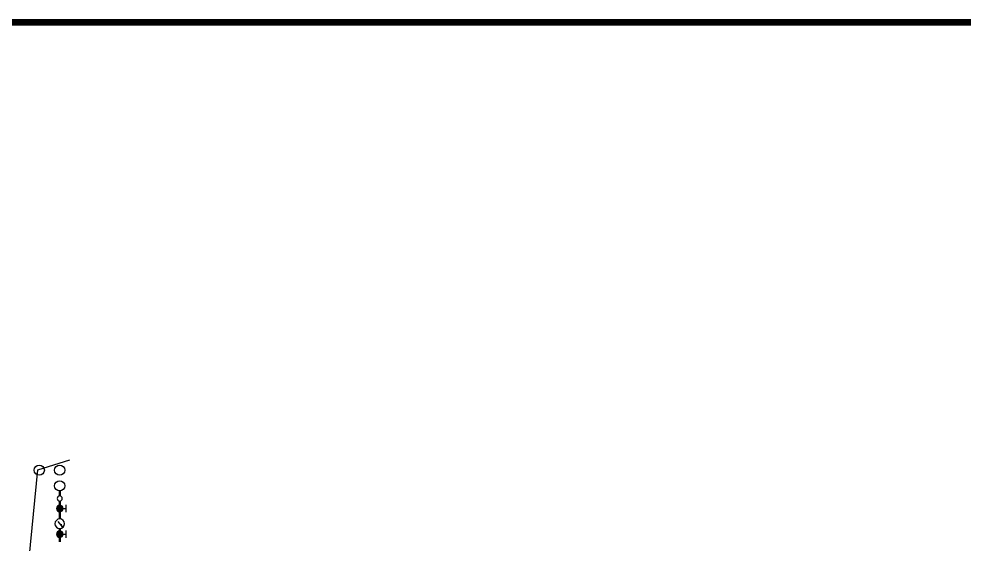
# Model space of a CAD drawing. Extents: x 3002737 to 4077523, y -995787 to -7267.
# Drawn here: x 3229087 to 3242987, y -766855 to -759137 of the extents above; entities that cross this region are included whole.
import ezdxf

# ---------------------------------------------------------------- set-up
doc = ezdxf.new("R2010")
doc.units = 0
doc.header["$LTSCALE"] = 1000
doc.header["$MEASUREMENT"] = 0
for name, color, linetype in [('!!电气', 1, 'CONTINUOUS'), ('VPIPE-消防', 1, 'TG_X'), ('VPIPE-给水', 3, 'TG_J'), ('污水', 3, 'CONTINUOUS'), ('看线', 185, 'CONTINUOUS'), ('给水', 4, 'CONTINUOUS')]:
    doc.layers.add(name, color=color, linetype=linetype)
doc.layers.add('图框', color=147, linetype='CONTINUOUS', lineweight=20)
doc.styles.add('TG_LINETYPE', font='SIMPLEX', dxfattribs={"width": 0.8, "height": 3, "bigfont": 'HZTXT'})
doc.linetypes.add('TG_J', pattern='A,2,-0.22,["J",TG_LINETYPE,S=0.1,R=0,X=-0.18,Y=-0.15],0', length=2.22)
doc.linetypes.add('TG_X', pattern='A,4,-0.3,["X",TG_LINETYPE,S=0.1,R=0,X=-0.23,Y=-0.15],0', length=4.3)

# ---------------------------------------------------------------- blocks, each defined once
blk = doc.blocks.new('A$C2705576B')
at = {"layer": '给水'}
h = blk.add_hatch(color=252, dxfattribs=at)
edge = h.paths.add_edge_path()
edge.add_arc((417, -1741), 47.2, 0, 360)
h = blk.add_hatch(color=252, dxfattribs=at)
edge = h.paths.add_edge_path()
edge.add_arc((795, -1741), 47.2, 0, 360)
at = {"layer": '给水', "color": 252}
for p, q in [((363, -1645), (472, -1645)), ((417, -1741), (417, -1645)), ((740, -1645), (849, -1645)), ((795, -1741), (795, -1645)), ((601, -1768), (525, -1704)), ((525, -1704), (564, -1715))]:
    blk.add_line(p, q, dxfattribs=at)
at = {"layer": '给水', "color": 252, "const_width": 35.4}
for points in [[(499, -1741), (302, -1741)], [(903, -1741), (641, -1741)], [(1053, -1741), (978, -1741)]]:
    blk.add_lwpolyline(points, dxfattribs=at)
at = {"layer": '给水', "color": 252}
for centre, radius in [((417, -1741), 47.2), ((570, -1741), 70.8), ((795, -1741), 47.2), ((941, -1741), 37.5)]:
    blk.add_circle(centre, radius, dxfattribs=at)
blk = doc.blocks.new('A$C100F5A36')
at = {"layer": 'VPIPE-消防', "color": 252, "linetype": 'Continuous'}
blk.add_circle((25952, -6582), 75, dxfattribs=at)
at = {"layer": 'VPIPE-给水', "color": 252, "linetype": 'Continuous'}
for centre in [(26252, -6582), (26252, -6812)]:
    blk.add_circle(centre, 75, dxfattribs=at)
at = {"layer": '看线', "color": 252, "ltscale": 0.5}
blk.add_lwpolyline([(25802, -7882), (25933, -6578), (26402, -6432)], dxfattribs=at)
at = {"layer": '污水', "color": 252, "xscale": -1, "rotation": 269.999999999891}
blk.add_blockref('A$C2705576B', (27994, -7940), dxfattribs=at)

msp = doc.modelspace()

# ---------------------------------------------------------------- block references
at = {"layer": '!!电气'}
msp.add_blockref('A$C100F5A36', (3203435, -759186.6), dxfattribs=at)

# ---------------------------------------------------------------- next in the draw order: linework, layer by layer
at = {"layer": '图框', "const_width": 100}
msp.add_lwpolyline([(3284035, -816586.6), (3284035, -759186.6), (3203435, -759186.6), (3203435, -816586.6)], close=True, dxfattribs=at)

doc.saveas('drawing.dxf')
